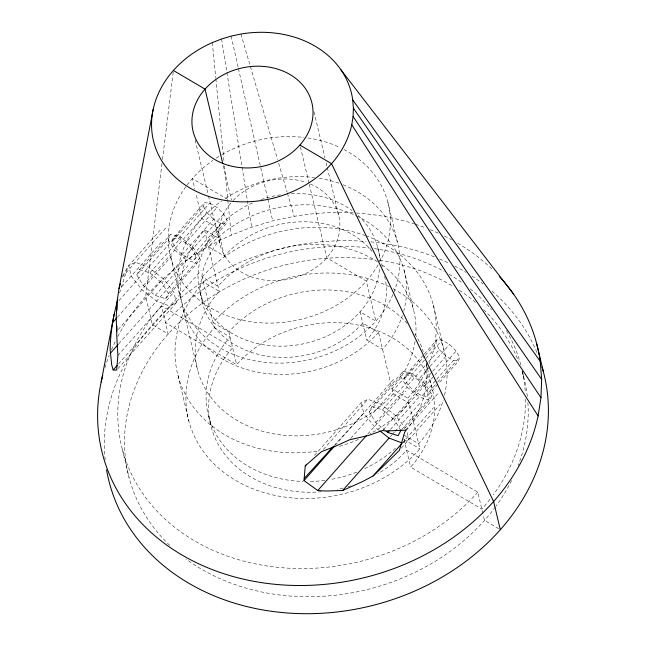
<?xml version="1.0" encoding="UTF-8"?>
<svg xmlns="http://www.w3.org/2000/svg" width="646" height="646" viewBox="0 0 646 646"><rect width="100%" height="100%" fill="white"/><g stroke="black" fill="none" stroke-linecap="round" stroke-linejoin="round"><path stroke-width="0.48" stroke-dasharray="3.23 2.42" d="M161.993 163.486L145.673 296.49L152.391 324.68L168.21 333.998L161.492 305.808L232.657 347.742A112 92.079 -13.4 0 0 220.084 447.517A112 92.079 -13.4 0 0 321.498 491.735M162.485 159.481L173.403 70.479M119.567 293.009L127.892 266.612L160.119 230.226M172.062 241.757L173.144 238.124L204.499 202.707L209.7 203.127L217.032 207.447L223.694 214.02L227.142 220.326L226.06 223.96L194.704 259.369L189.504 258.949L182.172 254.629L175.51 248.064L172.062 241.757L203.417 206.34L204.499 202.707M194.704 259.369L195.786 255.735L227.142 220.326M437.859 384.305L427.184 396.361L421.991 395.941L414.659 391.621L407.997 385.056L404.541 378.75L405.623 375.108L423.639 354.767M425.23 355.389L435.905 343.333L436.987 339.699L442.179 340.119L449.511 344.439L456.173 351.004L459.629 357.311L458.547 360.944L438.529 383.554M427.184 396.361L428.266 392.728L436.938 382.933M136.75 274.841L139.479 269.6L170.843 234.183L181.235 237.47L193.202 247.361L199.735 258.069L197.006 263.31L165.651 298.727L155.25 295.44L143.283 285.548L136.75 274.841L168.105 239.424L170.843 234.183M165.651 298.727L168.38 293.478L199.735 258.069M385.71 430.753L375.762 422.532L369.229 411.833L371.967 406.584L403.322 371.175L413.723 374.462L425.69 384.354L432.222 395.053L429.485 400.302L404.138 428.928M369.229 411.833L400.593 376.416L403.322 371.175M122.595 276.092L127.892 266.612M122.223 277.094L166.716 226.843M121.787 286.784L162.606 240.675M118.993 300.608L179.895 231.833M173.144 238.124L178.344 238.544L209.7 203.127M139.479 269.6L149.88 272.887L181.235 237.47M175.51 248.064L206.865 212.647L203.417 206.34M143.283 285.548L174.638 250.131L168.105 239.424M117.386 317.291L173.241 254.217M178.344 238.544L185.668 242.864L217.032 207.447M182.172 254.629L213.535 219.22L220.859 223.54L226.06 223.96M118.129 329.646L163.252 278.692L148.532 267.242L135.361 262.26L128.756 265.635L131.251 276.092L141.878 289.626L156.598 301.076L169.769 306.059L176.374 302.683L173.879 292.226L163.252 278.692M168.38 293.478L161.847 282.778L193.202 247.361M195.786 255.735L192.338 249.429L223.694 214.02M155.25 295.44L186.613 260.023L197.006 263.31M189.504 258.949L220.859 223.54M118.791 343.769L187.954 265.659M117.895 355.462L173.879 292.226M118.493 363.964L201.124 270.65M117.992 368.608L176.374 302.683M314.586 455.317L361.243 402.628L367.84 399.244L381.019 404.235L395.732 415.685L405.179 427.717M323.388 449.454L367.84 399.244M335.201 445.296L395.094 377.668M424.309 354.016L436.987 339.699M350.818 438.335L412.374 368.818M404.541 378.75L424.559 356.14M405.623 375.108L410.824 375.536L425.504 358.958M426.166 358.199L442.179 340.119M371.967 406.584L382.359 409.871L413.723 374.462M407.997 385.056L428.007 362.446M428.678 361.695L439.353 349.639L435.905 343.333M375.762 422.532L407.125 387.124L400.593 376.416M367.703 434.136L405.72 391.201M410.824 375.536L418.156 379.856L429.501 367.041M430.163 366.29L449.511 344.439M414.659 391.621L432.004 372.031M432.675 371.272L446.015 356.204L453.347 360.525L458.547 360.944M383.256 429.776L427.087 380.268M400.867 430.47L394.335 419.763L425.69 384.354M428.266 392.728L424.818 386.421L434.16 375.867M434.823 375.116L456.173 351.004M390.402 429.412L419.092 397.015L429.485 400.302M421.991 395.941L436.002 380.114M436.664 379.363L453.347 360.525M437.608 382.174L459.629 357.311M390.41 436.559L391.751 435.049M392.413 434.298L394.415 432.037M395.086 431.286L420.433 402.652M401.529 429.711L432.222 395.053M437.722 393.802L406.366 429.219L408.853 439.668L403.08 442.631M402.256 443.051L433.611 407.634M401.287 448.219L440.217 404.259M333.966 445.756L363.73 413.085L361.243 402.628M117.814 336.558A224 184.158 -13.4 0 1 231.26 235.144L251.649 227.198L272.693 220.908L294.188 216.337A224 184.158 -13.4 0 1 355.413 212.986M227.602 199.356L192.363 178.595L194.922 189.335M378.548 332.407A112 92.079 -13.4 0 1 222.579 359.063A112 92.079 -13.4 0 1 204.58 229.903L220.399 239.222A91.635 75.34 -13.4 0 0 235.12 344.899A91.635 75.34 -13.4 0 0 362.737 323.089L378.548 332.407L393.196 393.866L409.007 403.185A132.365 108.819 -13.4 0 1 369.98 433.813M372.12 251.439A91.635 75.34 -13.4 0 0 224.428 256.139L208.618 246.812A112 92.079 -13.4 0 1 355.728 215.514M309.272 184.255L326.787 257.802L366.33 281.099L375.867 321.135L360.048 311.816L366.767 340.006L382.577 349.325A112 92.079 -13.4 0 0 402.361 315.611M415.071 341.451A112 92.079 -13.4 0 1 391.985 388.795L407.796 398.114L419.892 448.857A132.365 108.819 -13.4 0 1 235.556 480.358A132.365 108.819 -13.4 0 1 214.294 327.716L202.198 276.964L218.017 286.283A112 92.079 -13.4 0 1 377.345 261.703M393.196 393.866A112 92.079 -13.4 0 1 237.219 420.522A112 92.079 -13.4 0 1 219.228 291.362L203.409 282.044A132.365 108.819 -13.4 0 0 191.071 403.807A132.365 108.819 -13.4 0 0 319.277 450.876M407.15 323.533A112 92.079 -13.4 0 0 228.894 331.955L213.083 322.637A132.365 108.819 -13.4 0 1 389.627 286.929M403.693 434.96L418.681 443.786A132.365 108.819 -13.4 0 0 443.261 400.06M214.294 327.716L230.105 337.034A112 92.079 -13.4 0 0 214.286 430.995A112 92.079 -13.4 0 0 303.127 481.48M404.073 439.538L419.892 448.857M482.885 513.578L477.79 492.187L406.625 450.254A112 92.079 -13.4 0 1 377.878 473.752M489.886 499.382A203.635 167.419 -13.4 0 1 481.827 509.105L410.654 467.171A112 92.079 -13.4 0 0 392.655 338.003A112 92.079 -13.4 0 0 236.686 364.659L165.521 322.725A203.635 167.419 -13.4 0 1 370.408 248.137M498.664 528.719L484.508 520.377L483.119 514.547M379.008 430.236L374.365 426.618L363.73 413.085M407.125 387.124L419.092 397.015M382.359 409.871L394.335 419.763M174.638 250.131L186.613 260.023M149.88 272.887L161.847 282.778M439.353 349.639L446.015 356.204M418.156 379.856L424.818 386.421M206.865 212.647L213.535 219.22M185.668 242.864L192.338 249.429M240.91 34.044L277.562 159.433M278.684 163.285L287.147 192.225M287.422 193.186L294.188 216.337M523.648 376.812L522.307 371.175A203.635 167.419 -13.4 0 1 525.319 393.228M433.24 304.791L444.117 350.463M387.85 202.133L397.387 242.169M404.105 270.359L413.513 309.83M426.223 363.197L432.182 388.206M377.66 247.208L382.295 266.653M404.008 439.272L410.654 467.171M314.004 111.766L324.978 157.858M326.149 162.76L327.086 166.684M327.32 167.661L338.528 214.73M300.39 146.997L309.038 183.278M223.258 165.61L231.43 199.929M224.428 256.139L217.71 227.941L201.899 218.623L195.851 193.235M195.157 140.037L208.246 194.947M208.472 195.932L220.157 244.963M204.58 229.903L219.228 291.362M228.894 331.955L236.686 364.659M200.099 292.549L202.787 303.83M170.835 257.552L180.371 297.588M183.06 308.861L197.7 370.32M208.577 415.992L211.129 426.707M177.973 375.358L188.85 421.03M122.352 449.382L129.071 477.572M231.139 36.128L238.213 67.58M238.431 68.565L267.614 198.298M267.832 199.283L272.693 220.908M221.57 38.986L251.649 227.198M212.308 42.596L215.756 77.698M215.861 78.699L224.049 161.936M224.445 165.949L227.707 199.041M227.804 200.042L231.26 235.144M104.902 367.711A224 184.158 -13.4 0 1 109.182 355.445M111.475 349.841A224 184.158 -13.4 0 1 115.602 340.894M356.39 213.043A224 184.158 -13.4 0 1 414.514 223.976M415.451 224.275A224 184.158 -13.4 0 1 425.609 227.86M430.147 229.645A224 184.158 -13.4 0 1 439.03 233.481M444.44 236.056A224 184.158 -13.4 0 1 451.562 239.755M457.618 243.179A224 184.158 -13.4 0 1 493.278 270.294M310.46 184.062A61.087 50.227 -13.4 0 1 330.066 253.749A61.087 50.227 -13.4 0 1 244.358 273.799A61.087 50.227 -13.4 0 1 231.292 202.586M233.158 200.51A61.087 50.227 -13.4 0 1 306.107 182.406M105.169 459.895A224 184.158 -13.4 0 1 366.032 241.451M370.893 241.87A224 184.158 -13.4 0 1 435.057 257.108M439.555 258.949A224 184.158 -13.4 0 1 449.35 263.366M454.744 266.063A224 184.158 -13.4 0 1 466.032 272.386M471.879 276.052A224 184.158 -13.4 0 1 483.055 283.909M492.042 291.193A224 184.158 -13.4 0 1 537.73 354.581M343.979 149.517A112 92.079 -13.4 0 1 380.486 260.637M378.112 264.917A112 92.079 -13.4 0 1 223.863 314.432A112 92.079 -13.4 0 1 186.016 186.476M187.106 185.006A112 92.079 -13.4 0 1 212.914 160.353M216.135 158.181A112 92.079 -13.4 0 1 221.11 155.088M221.958 154.596A112 92.079 -13.4 0 1 304.032 137.445M307.884 137.953A112 92.079 -13.4 0 1 339.473 147.288M358.433 439.442A132.365 108.819 -13.4 0 1 337.81 446.814M395.505 448.211A112 92.079 -13.4 0 1 363.092 469.408M356.697 472.121A112 92.079 -13.4 0 1 329.815 479.615M324.881 480.366A112 92.079 -13.4 0 1 308.053 481.536M343.066 184.772A112 92.079 -13.4 0 1 377.482 319.261A112 92.079 -13.4 0 1 210.523 341.508A112 92.079 -13.4 0 1 221.659 200.946M225.672 198.217A112 92.079 -13.4 0 1 314.537 177.593M319.326 178.288A112 92.079 -13.4 0 1 339.57 183.464M358.126 215.538A91.635 75.34 -13.4 0 1 379.703 261.856M379.412 269.334A91.635 75.34 -13.4 0 1 296.336 345.069A91.635 75.34 -13.4 0 1 200.777 294.923A91.635 75.34 -13.4 0 1 252.723 202.844M261.065 199.598A91.635 75.34 -13.4 0 1 280.437 194.834M291.33 193.719A91.635 75.34 -13.4 0 1 352.03 210.556M350.802 485.84A112 92.079 -13.4 0 1 347.936 486.721M343.115 488.045A112 92.079 -13.4 0 1 337.277 489.402M477.79 492.187A203.635 167.419 -13.4 0 1 194.212 540.654A203.635 167.419 -13.4 0 1 161.492 305.808M522.049 371.232A203.635 167.419 -13.4 0 1 527.467 397.726M527.879 402.563A203.635 167.419 -13.4 0 1 518.221 465.411M511.584 480.543A203.635 167.419 -13.4 0 1 496.039 506.044M495.474 506.819A203.635 167.419 -13.4 0 1 186.032 559.024M169.672 545.321A203.635 167.419 -13.4 0 1 155.993 349.276A203.635 167.419 -13.4 0 1 375.019 259.66M379.816 260.354A203.635 167.419 -13.4 0 1 453.508 286.558M459.395 290.28A203.635 167.419 -13.4 0 1 476.619 303.24M483.733 309.733A203.635 167.419 -13.4 0 1 518.512 361.187M384.604 276.294A91.635 75.34 -13.4 0 1 366.767 340.006M356.64 215.942A112 92.079 -13.4 0 1 403.726 311.097M382.182 265.03A112 92.079 -13.4 0 1 415.806 335.04M365.862 235.758A132.365 108.819 -13.4 0 1 429.259 363.553M427.813 367.049A132.365 108.819 -13.4 0 1 407.796 398.114M202.198 276.964A132.365 108.819 -13.4 0 1 364.909 235.419M393.139 288.738A132.365 108.819 -13.4 0 1 444.303 396.16M525.513 399.058A203.635 167.419 -13.4 0 1 493.358 494.771M374.252 248.645A203.635 167.419 -13.4 0 1 444.141 271.441M449.099 274.259A203.635 167.419 -13.4 0 1 462.415 282.924M470.199 288.851A203.635 167.419 -13.4 0 1 491.574 309.684M506.448 330.655A203.635 167.419 -13.4 0 1 520.959 365.531M426.166 364.36A112 92.079 -13.4 0 1 407.004 429.501M414.95 333.917A112 92.079 -13.4 0 1 423.259 351.642"/><path stroke-width="0.97" d="M117.798 299.639C113.252 315.854 110.442 332.585 110.135 349.454L111.693 364.845L113.171 369.98L116.668 370.11L117.895 355.462L116.756 336.001L116.829 326.206M116.902 310.411L117.047 301.601L119.017 288.512L153.175 109.368M353.071 116.474L353.394 108.165L352.74 99.944A101.818 83.705 -13.4 0 0 240.91 34.044L231.139 36.128L221.57 38.986L212.308 42.596A101.818 83.705 -13.4 0 0 189.762 187.905A101.818 83.705 -13.4 0 0 351.779 124.783L353.071 116.474L540.944 397.661L538.11 415.951A224 184.158 -13.4 0 1 276.02 584.404A224 184.158 -13.4 0 1 102.754 375.342M540.944 397.661L541.647 379.388L540.217 361.3A224 184.158 -13.4 0 0 499.528 276.714M116.934 304.484L116.159 317.84L116.797 331.148M406.366 429.219L404.582 432.586L399.389 450.359L379.226 470.167L373.122 475.949L362.834 481.432L342.655 490.492L325.842 491.033L317.767 490.54L304.67 481.06L304.024 480.511L305.251 465.855L306.584 464.353M101.18 382.044L114.156 313.98M119.017 288.512L120.35 283.755M400.867 430.47L398.13 435.711L387.737 432.424L386.478 431.383M112.751 322.524L116.724 318.042M110.167 353.507L118.129 344.52M113.171 369.98L117.168 365.466M304.024 480.511L333.877 446.798M317.767 490.54L366.371 435.638M387.737 432.424L389.07 430.922M342.655 490.492L389.078 438.061L402.256 443.051L373.122 475.949M304.201 478.436L333.288 446.499M305.251 465.855L321.393 451.699L334.693 446.62L349.51 439.821L368.446 435.485L382.594 430.511L385.444 430.971L405.502 430.188M173.403 70.479L205.032 89.124L222.789 163.648M299.922 145.035L331.551 163.672L493.609 501.506L500.327 529.704M379.783 430.834L389.078 438.061M340.684 69.469L513.691 294.269M352.74 99.944L540.217 361.3M353.394 108.165L541.647 379.388M351.779 124.783L538.11 415.951M536.664 343.583L543.375 371.773M542.018 366.936A224 184.158 -13.4 0 1 368.559 606.449A224 184.158 -13.4 0 1 106.558 469.852M228.409 165.36A61.087 50.227 -13.4 0 0 312.632 106.8A61.087 50.227 -13.4 0 0 216.386 79.07A61.087 50.227 -13.4 0 0 228.409 165.36"/></g></svg>
